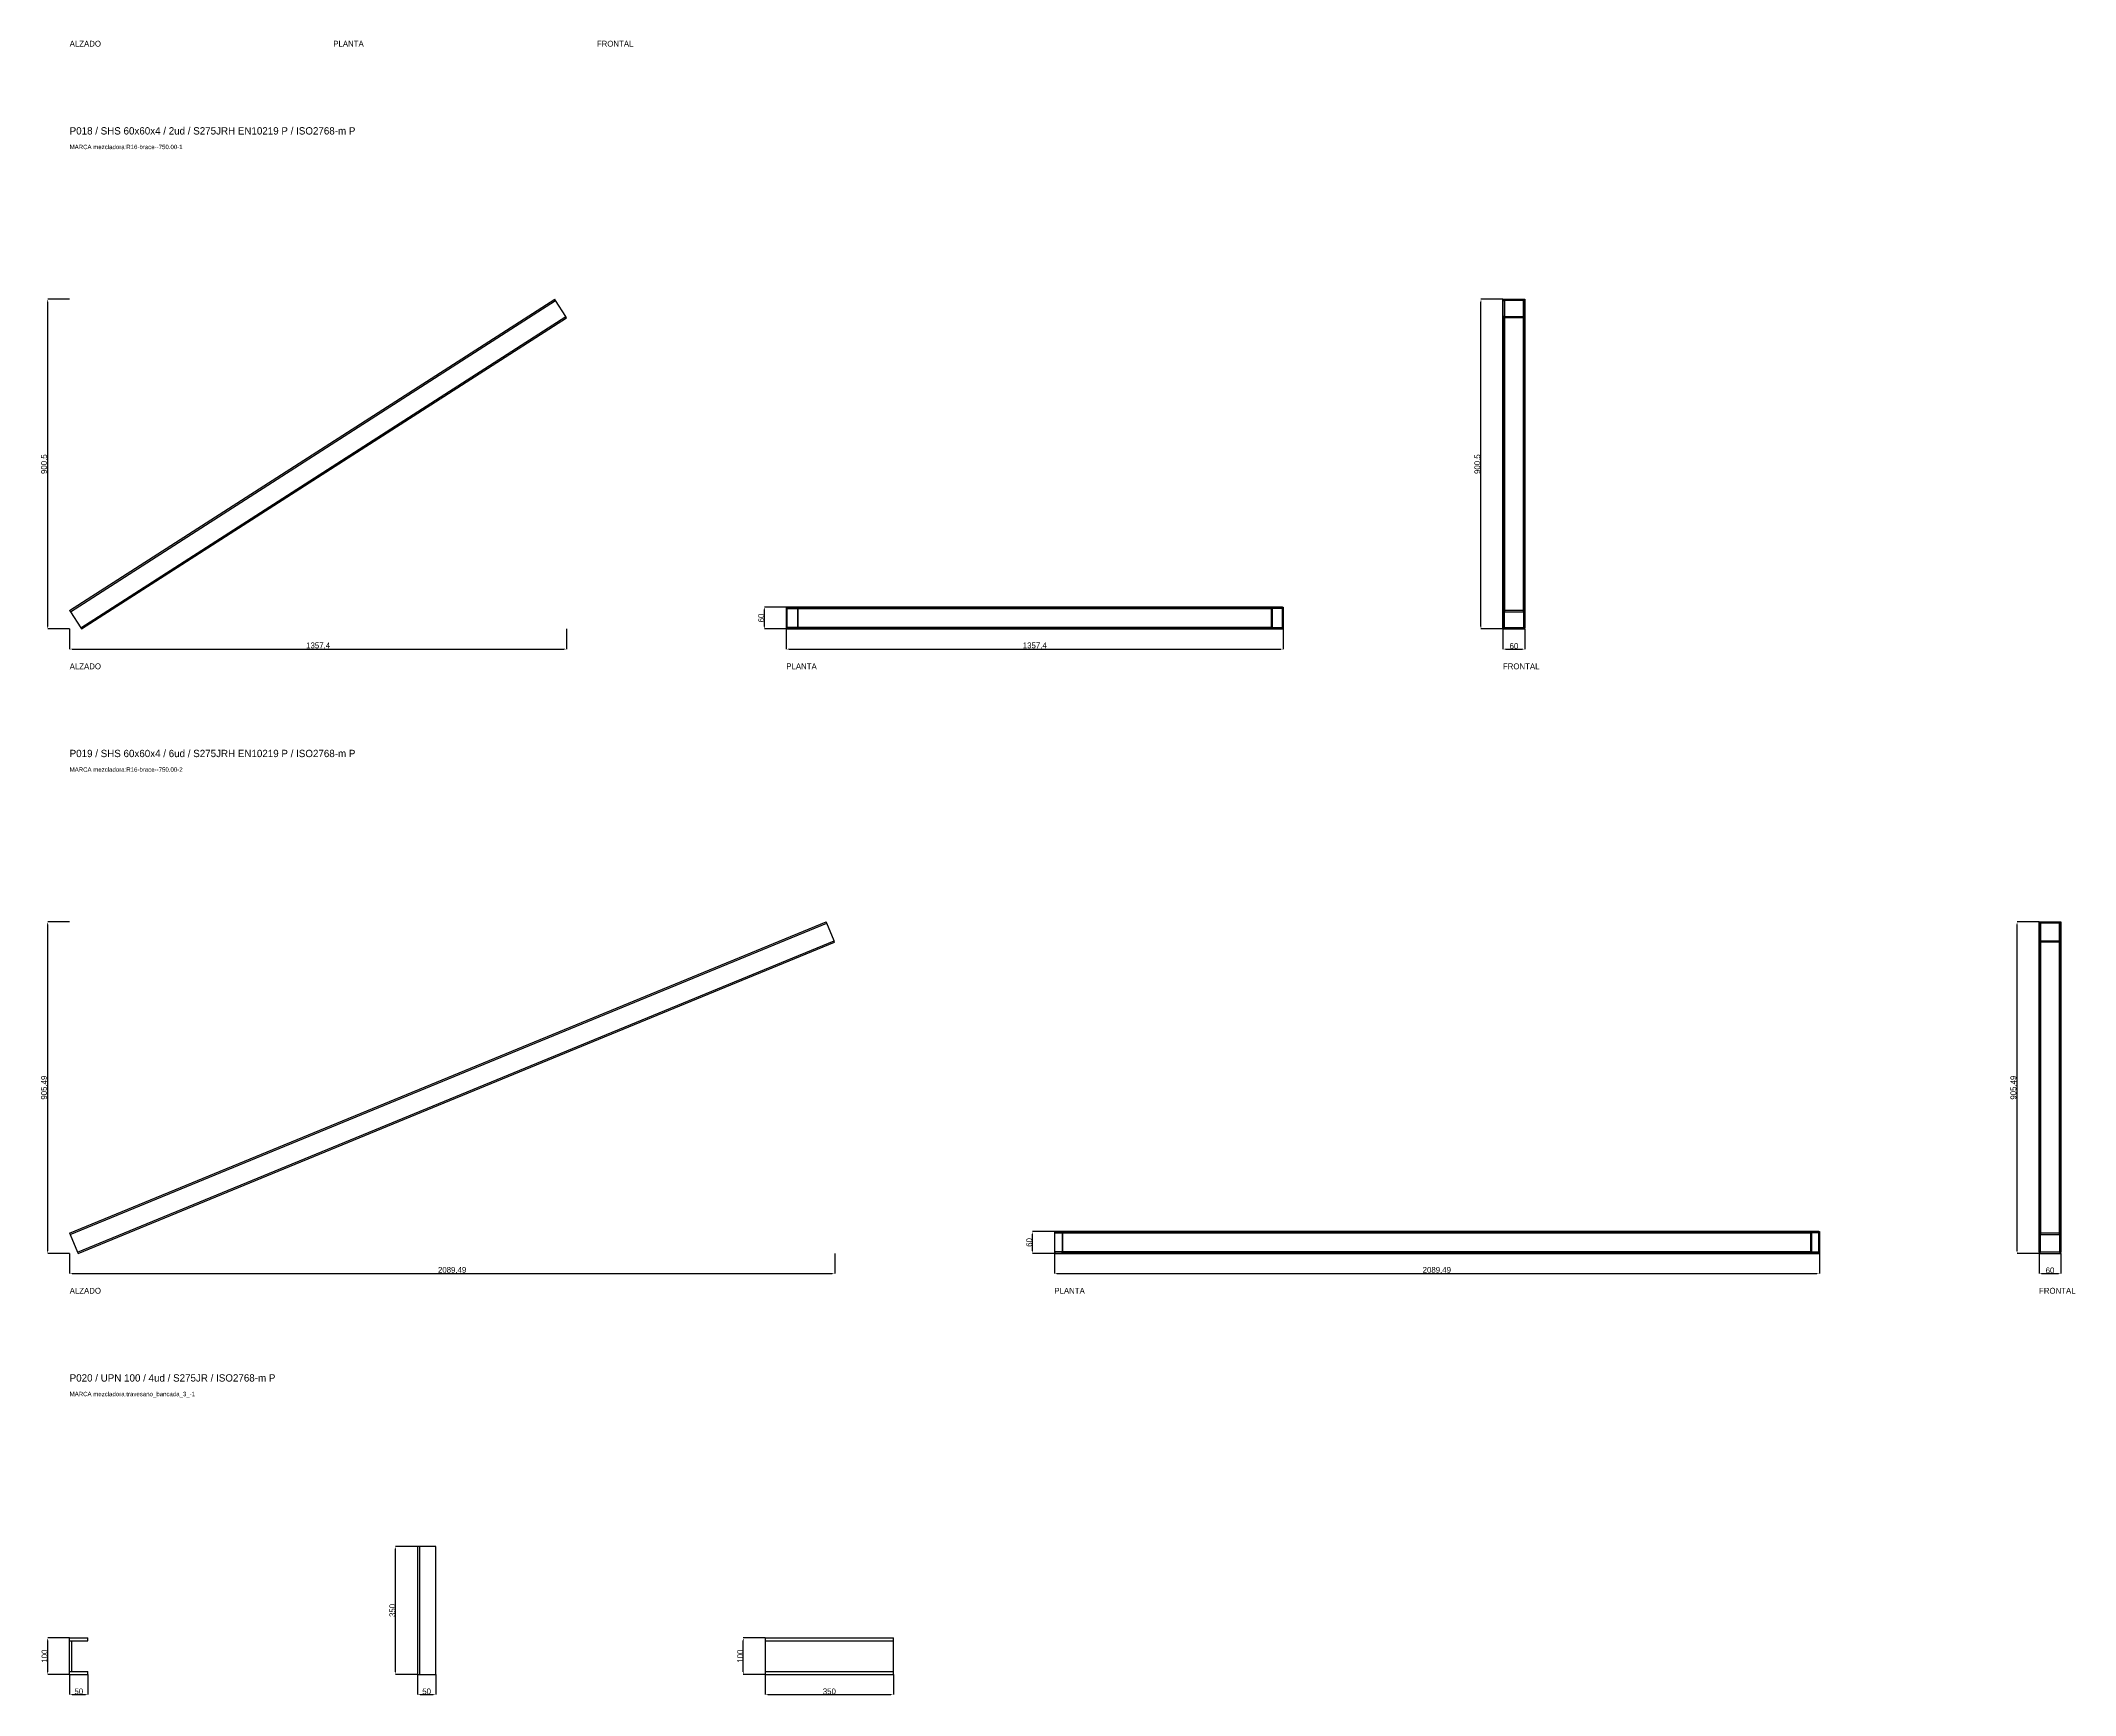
# Model space of a CAD drawing. Header units: millimetres. Extents: x -79 to 41330, y -75911 to 371.
# Drawn here: x -79 to 5478, y -28173 to -23653 of the extents above; entities that cross this region are included whole.
import ezdxf

# ---------------------------------------------------------------- set-up
doc = ezdxf.new("R2010")
doc.units = ezdxf.units.MM
for name, color, linetype in [('R17_COTAS_P', 1, 'Continuous'), ('R17_PIEZAS_P', 3, 'Continuous'), ('R17_TEXTOS', 7, 'Continuous')]:
    doc.layers.add(name, color=color, linetype=linetype)
doc.dimstyles.get("Standard").update_dxf_attribs({"dimtxt": 2.5, "dimasz": 2.5, "dimexe": 1.25, "dimexo": 0.625, "dimtad": 1, "dimcen": 2.5, "dimazin": 3, "dimtfac": 1, "dimtmove": 0, "dimatfit": 3})

# ---------------------------------------------------------------- blocks, each defined once
blk = doc.blocks.new('_CLOSEDFILLED')
at = {"color": 0, "linetype": 'BYBLOCK'}
blk.add_solid([(-1, 0.16), (0, 0), (-1, -0.16)], dxfattribs=at)
blk = doc.blocks.new('*D109')
for p, q in [((0, -25260.2), (0, -25315.2)), ((1357.4, -25260.2), (1357.4, -25315.2)), ((7, -25315.2), (1350.4, -25315.2))]:
    blk.add_line(p, q)
at = {"layer": 'Defpoints'}
for p in [(0, -25260.2), (1357.4, -25260.2), (0, -25315.2)]:
    blk.add_point(p, dxfattribs=at)
at = {"layer": 'R17_COTAS_P', "xscale": 7, "yscale": 7, "rotation": 180}
blk.add_blockref('_CLOSEDFILLED', (0, -25315.2), dxfattribs=at)
at = {"layer": 'R17_COTAS_P', "xscale": 7, "yscale": 7}
blk.add_blockref('_CLOSEDFILLED', (1357.4, -25315.2), dxfattribs=at)
at = {"layer": 'R17_COTAS_P', "insert": (678.7, -25306.6), "char_height": 16, "attachment_point": 5}
blk.add_mtext('1357,4', dxfattribs=at)
blk = doc.blocks.new('*D110')
for p, q in [((0, -24359.7), (-60, -24359.7)), ((-60, -25253.2), (-60, -24366.7)), ((0, -25260.2), (-60, -25260.2))]:
    blk.add_line(p, q)
at = {"layer": 'Defpoints'}
for p in [(0, -24359.7), (-60, -25260.2), (0, -25260.2)]:
    blk.add_point(p, dxfattribs=at)
at = {"layer": 'R17_COTAS_P', "xscale": 7, "yscale": 7}
for p, rotation in [((-60, -24359.7), 90), ((-60, -25260.2), 270)]:
    blk.add_blockref('_CLOSEDFILLED', p, dxfattribs=dict(at, rotation=rotation))
at = {"layer": 'R17_COTAS_P', "insert": (-68.6, -24810), "char_height": 16, "attachment_point": 5, "rotation": 90}
blk.add_mtext('900,5', dxfattribs=at)
blk = doc.blocks.new('*D111')
for p, q in [((1957.4, -25260.2), (1957.4, -25315.2)), ((3314.8, -25260.2), (3314.8, -25315.2)), ((1964.4, -25315.2), (3307.8, -25315.2))]:
    blk.add_line(p, q)
at = {"layer": 'Defpoints'}
for p in [(1957.4, -25260.2), (3314.8, -25260.2), (1957.4, -25315.2)]:
    blk.add_point(p, dxfattribs=at)
at = {"layer": 'R17_COTAS_P', "xscale": 7, "yscale": 7, "rotation": 180}
blk.add_blockref('_CLOSEDFILLED', (1957.4, -25315.2), dxfattribs=at)
at = {"layer": 'R17_COTAS_P', "xscale": 7, "yscale": 7}
blk.add_blockref('_CLOSEDFILLED', (3314.8, -25315.2), dxfattribs=at)
at = {"layer": 'R17_COTAS_P', "insert": (2636.1, -25306.6), "char_height": 16, "attachment_point": 5}
blk.add_mtext('1357,4', dxfattribs=at)
blk = doc.blocks.new('*D112')
for p, q in [((1957.4, -25200.2), (1897.4, -25200.2)), ((1897.4, -25253.2), (1897.4, -25207.2)), ((1957.4, -25260.2), (1897.4, -25260.2))]:
    blk.add_line(p, q)
at = {"layer": 'Defpoints'}
for p in [(1957.4, -25200.2), (1897.4, -25260.2), (1957.4, -25260.2)]:
    blk.add_point(p, dxfattribs=at)
at = {"layer": 'R17_COTAS_P', "xscale": 7, "yscale": 7}
for p, rotation in [((1897.4, -25200.2), 90), ((1897.4, -25260.2), 270)]:
    blk.add_blockref('_CLOSEDFILLED', p, dxfattribs=dict(at, rotation=rotation))
at = {"layer": 'R17_COTAS_P', "insert": (1888.8, -25230.2), "char_height": 16, "attachment_point": 5, "rotation": 90}
blk.add_mtext('60', dxfattribs=at)
blk = doc.blocks.new('*D113')
for p, q in [((3914.8, -25260.2), (3914.8, -25315.2)), ((3974.8, -25260.2), (3974.8, -25315.2)), ((3921.8, -25315.2), (3967.8, -25315.2))]:
    blk.add_line(p, q)
at = {"layer": 'Defpoints'}
for p in [(3914.8, -25260.2), (3974.8, -25260.2), (3914.8, -25315.2)]:
    blk.add_point(p, dxfattribs=at)
at = {"layer": 'R17_COTAS_P', "xscale": 7, "yscale": 7, "rotation": 180}
blk.add_blockref('_CLOSEDFILLED', (3914.8, -25315.2), dxfattribs=at)
at = {"layer": 'R17_COTAS_P', "xscale": 7, "yscale": 7}
blk.add_blockref('_CLOSEDFILLED', (3974.8, -25315.2), dxfattribs=at)
at = {"layer": 'R17_COTAS_P', "insert": (3944.8, -25306.6), "char_height": 16, "attachment_point": 5}
blk.add_mtext('60', dxfattribs=at)
blk = doc.blocks.new('*D114')
for p, q in [((3914.8, -24359.7), (3854.8, -24359.7)), ((3854.8, -25253.2), (3854.8, -24366.7)), ((3914.8, -25260.2), (3854.8, -25260.2))]:
    blk.add_line(p, q)
at = {"layer": 'Defpoints'}
for p in [(3914.8, -24359.7), (3854.8, -25260.2), (3914.8, -25260.2)]:
    blk.add_point(p, dxfattribs=at)
at = {"layer": 'R17_COTAS_P', "xscale": 7, "yscale": 7}
for p, rotation in [((3854.8, -24359.7), 90), ((3854.8, -25260.2), 270)]:
    blk.add_blockref('_CLOSEDFILLED', p, dxfattribs=dict(at, rotation=rotation))
at = {"layer": 'R17_COTAS_P', "insert": (3846.2, -24810), "char_height": 16, "attachment_point": 5, "rotation": 90}
blk.add_mtext('900,5', dxfattribs=at)
blk = doc.blocks.new('*D115')
for p, q in [((0, -26965.7), (0, -27020.7)), ((2089.5, -26965.7), (2089.5, -27020.7)), ((7, -27020.7), (2082.5, -27020.7))]:
    blk.add_line(p, q)
at = {"layer": 'Defpoints'}
for p in [(0, -26965.7), (2089.5, -26965.7), (0, -27020.7)]:
    blk.add_point(p, dxfattribs=at)
at = {"layer": 'R17_COTAS_P', "xscale": 7, "yscale": 7, "rotation": 180}
blk.add_blockref('_CLOSEDFILLED', (0, -27020.7), dxfattribs=at)
at = {"layer": 'R17_COTAS_P', "xscale": 7, "yscale": 7}
blk.add_blockref('_CLOSEDFILLED', (2089.5, -27020.7), dxfattribs=at)
at = {"layer": 'R17_COTAS_P', "insert": (1044.7, -27012.1), "char_height": 16, "attachment_point": 5}
blk.add_mtext('2089,49', dxfattribs=at)
blk = doc.blocks.new('*D116')
for p, q in [((0, -26060.2), (-60, -26060.2)), ((-60, -26958.7), (-60, -26067.2)), ((0, -26965.7), (-60, -26965.7))]:
    blk.add_line(p, q)
at = {"layer": 'Defpoints'}
for p in [(0, -26060.2), (-60, -26965.7), (0, -26965.7)]:
    blk.add_point(p, dxfattribs=at)
at = {"layer": 'R17_COTAS_P', "xscale": 7, "yscale": 7}
for p, rotation in [((-60, -26060.2), 90), ((-60, -26965.7), 270)]:
    blk.add_blockref('_CLOSEDFILLED', p, dxfattribs=dict(at, rotation=rotation))
at = {"layer": 'R17_COTAS_P', "insert": (-68.6, -26512.9), "char_height": 16, "attachment_point": 5, "rotation": 90}
blk.add_mtext('905,49', dxfattribs=at)
blk = doc.blocks.new('*D117')
for p, q in [((2689.5, -26965.7), (2689.5, -27020.7)), ((4779, -26965.7), (4779, -27020.7)), ((2696.5, -27020.7), (4772, -27020.7))]:
    blk.add_line(p, q)
at = {"layer": 'Defpoints'}
for p in [(2689.5, -26965.7), (4779, -26965.7), (2689.5, -27020.7)]:
    blk.add_point(p, dxfattribs=at)
at = {"layer": 'R17_COTAS_P', "xscale": 7, "yscale": 7, "rotation": 180}
blk.add_blockref('_CLOSEDFILLED', (2689.5, -27020.7), dxfattribs=at)
at = {"layer": 'R17_COTAS_P', "xscale": 7, "yscale": 7}
blk.add_blockref('_CLOSEDFILLED', (4779, -27020.7), dxfattribs=at)
at = {"layer": 'R17_COTAS_P', "insert": (3734.2, -27012.1), "char_height": 16, "attachment_point": 5}
blk.add_mtext('2089,49', dxfattribs=at)
blk = doc.blocks.new('*D118')
for p, q in [((2689.5, -26905.7), (2629.5, -26905.7)), ((2629.5, -26958.7), (2629.5, -26912.7)), ((2689.5, -26965.7), (2629.5, -26965.7))]:
    blk.add_line(p, q)
at = {"layer": 'Defpoints'}
for p in [(2689.5, -26905.7), (2629.5, -26965.7), (2689.5, -26965.7)]:
    blk.add_point(p, dxfattribs=at)
at = {"layer": 'R17_COTAS_P', "xscale": 7, "yscale": 7}
for p, rotation in [((2629.5, -26905.7), 90), ((2629.5, -26965.7), 270)]:
    blk.add_blockref('_CLOSEDFILLED', p, dxfattribs=dict(at, rotation=rotation))
at = {"layer": 'R17_COTAS_P', "insert": (2620.9, -26935.7), "char_height": 16, "attachment_point": 5, "rotation": 90}
blk.add_mtext('60', dxfattribs=at)
blk = doc.blocks.new('*D119')
for p, q in [((5379, -26965.7), (5379, -27020.7)), ((5439, -26965.7), (5439, -27020.7)), ((5386, -27020.7), (5432, -27020.7))]:
    blk.add_line(p, q)
at = {"layer": 'Defpoints'}
for p in [(5379, -26965.7), (5439, -26965.7), (5379, -27020.7)]:
    blk.add_point(p, dxfattribs=at)
at = {"layer": 'R17_COTAS_P', "xscale": 7, "yscale": 7, "rotation": 180}
blk.add_blockref('_CLOSEDFILLED', (5379, -27020.7), dxfattribs=at)
at = {"layer": 'R17_COTAS_P', "xscale": 7, "yscale": 7}
blk.add_blockref('_CLOSEDFILLED', (5439, -27020.7), dxfattribs=at)
at = {"layer": 'R17_COTAS_P', "insert": (5409, -27012.1), "char_height": 16, "attachment_point": 5}
blk.add_mtext('60', dxfattribs=at)
blk = doc.blocks.new('*D120')
for p, q in [((5379, -26060.2), (5319, -26060.2)), ((5319, -26958.7), (5319, -26067.2)), ((5379, -26965.7), (5319, -26965.7))]:
    blk.add_line(p, q)
at = {"layer": 'Defpoints'}
for p in [(5379, -26060.2), (5319, -26965.7), (5379, -26965.7)]:
    blk.add_point(p, dxfattribs=at)
at = {"layer": 'R17_COTAS_P', "xscale": 7, "yscale": 7}
for p, rotation in [((5319, -26060.2), 90), ((5319, -26965.7), 270)]:
    blk.add_blockref('_CLOSEDFILLED', p, dxfattribs=dict(at, rotation=rotation))
at = {"layer": 'R17_COTAS_P', "insert": (5310.4, -26512.9), "char_height": 16, "attachment_point": 5, "rotation": 90}
blk.add_mtext('905,49', dxfattribs=at)
blk = doc.blocks.new('*D121')
for p, q in [((0, -28115.7), (0, -28170.7)), ((50, -28115.7), (50, -28170.7)), ((7, -28170.7), (43, -28170.7))]:
    blk.add_line(p, q)
at = {"layer": 'Defpoints'}
for p in [(0, -28115.7), (50, -28115.7), (0, -28170.7)]:
    blk.add_point(p, dxfattribs=at)
at = {"layer": 'R17_COTAS_P', "xscale": 7, "yscale": 7, "rotation": 180}
blk.add_blockref('_CLOSEDFILLED', (0, -28170.7), dxfattribs=at)
at = {"layer": 'R17_COTAS_P', "xscale": 7, "yscale": 7}
blk.add_blockref('_CLOSEDFILLED', (50, -28170.7), dxfattribs=at)
at = {"layer": 'R17_COTAS_P', "insert": (25, -28162.1), "char_height": 16, "attachment_point": 5}
blk.add_mtext('50', dxfattribs=at)
blk = doc.blocks.new('*D122')
for p, q in [((0, -28015.7), (-60, -28015.7)), ((-60, -28108.7), (-60, -28022.7)), ((0, -28115.7), (-60, -28115.7))]:
    blk.add_line(p, q)
at = {"layer": 'Defpoints'}
for p in [(0, -28015.7), (-60, -28115.7), (0, -28115.7)]:
    blk.add_point(p, dxfattribs=at)
at = {"layer": 'R17_COTAS_P', "xscale": 7, "yscale": 7}
for p, rotation in [((-60, -28015.7), 90), ((-60, -28115.7), 270)]:
    blk.add_blockref('_CLOSEDFILLED', p, dxfattribs=dict(at, rotation=rotation))
at = {"layer": 'R17_COTAS_P', "insert": (-68.6, -28065.7), "char_height": 16, "attachment_point": 5, "rotation": 90}
blk.add_mtext('100', dxfattribs=at)
blk = doc.blocks.new('*D123')
for p, q in [((950, -28115.7), (950, -28170.7)), ((1000, -28115.7), (1000, -28170.7)), ((957, -28170.7), (993, -28170.7))]:
    blk.add_line(p, q)
at = {"layer": 'Defpoints'}
for p in [(950, -28115.7), (1000, -28115.7), (950, -28170.7)]:
    blk.add_point(p, dxfattribs=at)
at = {"layer": 'R17_COTAS_P', "xscale": 7, "yscale": 7, "rotation": 180}
blk.add_blockref('_CLOSEDFILLED', (950, -28170.7), dxfattribs=at)
at = {"layer": 'R17_COTAS_P', "xscale": 7, "yscale": 7}
blk.add_blockref('_CLOSEDFILLED', (1000, -28170.7), dxfattribs=at)
at = {"layer": 'R17_COTAS_P', "insert": (975, -28162.1), "char_height": 16, "attachment_point": 5}
blk.add_mtext('50', dxfattribs=at)
blk = doc.blocks.new('*D124')
for p, q in [((950, -27765.7), (890, -27765.7)), ((890, -28108.7), (890, -27772.7)), ((950, -28115.7), (890, -28115.7))]:
    blk.add_line(p, q)
at = {"layer": 'Defpoints'}
for p in [(950, -27765.7), (890, -28115.7), (950, -28115.7)]:
    blk.add_point(p, dxfattribs=at)
at = {"layer": 'R17_COTAS_P', "xscale": 7, "yscale": 7}
for p, rotation in [((890, -27765.7), 90), ((890, -28115.7), 270)]:
    blk.add_blockref('_CLOSEDFILLED', p, dxfattribs=dict(at, rotation=rotation))
at = {"layer": 'R17_COTAS_P', "insert": (881.4, -27940.7), "char_height": 16, "attachment_point": 5, "rotation": 90}
blk.add_mtext('350', dxfattribs=at)
blk = doc.blocks.new('*D125')
for p, q in [((1900, -28115.7), (1900, -28170.7)), ((2250, -28115.7), (2250, -28170.7)), ((1907, -28170.7), (2243, -28170.7))]:
    blk.add_line(p, q)
at = {"layer": 'Defpoints'}
for p in [(1900, -28115.7), (2250, -28115.7), (1900, -28170.7)]:
    blk.add_point(p, dxfattribs=at)
at = {"layer": 'R17_COTAS_P', "xscale": 7, "yscale": 7, "rotation": 180}
blk.add_blockref('_CLOSEDFILLED', (1900, -28170.7), dxfattribs=at)
at = {"layer": 'R17_COTAS_P', "xscale": 7, "yscale": 7}
blk.add_blockref('_CLOSEDFILLED', (2250, -28170.7), dxfattribs=at)
at = {"layer": 'R17_COTAS_P', "insert": (2075, -28162.1), "char_height": 16, "attachment_point": 5}
blk.add_mtext('350', dxfattribs=at)
blk = doc.blocks.new('*D126')
for p, q in [((1900, -28015.7), (1840, -28015.7)), ((1840, -28108.7), (1840, -28022.7)), ((1900, -28115.7), (1840, -28115.7))]:
    blk.add_line(p, q)
at = {"layer": 'Defpoints'}
for p in [(1900, -28015.7), (1840, -28115.7), (1900, -28115.7)]:
    blk.add_point(p, dxfattribs=at)
at = {"layer": 'R17_COTAS_P', "xscale": 7, "yscale": 7}
for p, rotation in [((1840, -28015.7), 90), ((1840, -28115.7), 270)]:
    blk.add_blockref('_CLOSEDFILLED', p, dxfattribs=dict(at, rotation=rotation))
at = {"layer": 'R17_COTAS_P', "insert": (1831.4, -28065.7), "char_height": 16, "attachment_point": 5, "rotation": 90}
blk.add_mtext('100', dxfattribs=at)

msp = doc.modelspace()

# ---------------------------------------------------------------- linework, layer by layer
at = {"layer": 'R17_PIEZAS_P'}
for p, q in [((0, -25209.702), (1325, -24359.702)), ((2.16, -25213.069), (1327.16, -24363.069)), ((1327.16, -24363.069), (1325, -24359.702)), ((1355.237, -24406.837), (1327.16, -24363.069)), ((3914.795, -25209.702), (3914.795, -24359.702)), ((3914.795, -24359.702), (3974.795, -24359.702)), ((3914.795, -24363.069), (3914.795, -24359.702)), ((3974.795, -24363.069), (3914.795, -24363.069)), ((3914.795, -24363.069), (3914.795, -25213.069)), ((3914.795, -24363.069), (3918.795, -24363.069)), ((3914.795, -24406.837), (3914.795, -24363.069)), ((3918.795, -24363.069), (3918.795, -25213.069)), ((3918.795, -24363.069), (3918.795, -24406.837)), ((3970.795, -25213.069), (3970.795, -24363.069)), ((3970.795, -24363.069), (3974.795, -24363.069)), ((3970.795, -24406.837), (3970.795, -24363.069)), ((3974.795, -24359.702), (3974.795, -25209.702)), ((3974.795, -24359.702), (3974.795, -24363.069)), ((3974.795, -25213.069), (3974.795, -24363.069)), ((3974.795, -24363.069), (3974.795, -24406.837)), ((30.237, -25256.837), (1355.237, -24406.837)), ((32.397, -25260.203), (1357.397, -24410.203)), ((1357.397, -24410.203), (1355.237, -24406.837)), ((3914.795, -25256.837), (3914.795, -24406.837)), ((3914.795, -24406.837), (3974.795, -24406.837)), ((3914.795, -24410.203), (3914.795, -24406.837)), ((3918.795, -24406.837), (3914.795, -24406.837)), ((3974.795, -24410.203), (3914.795, -24410.203)), ((3914.795, -24410.203), (3914.795, -25260.203)), ((3918.795, -25256.837), (3918.795, -24406.837)), ((3974.795, -24406.837), (3970.795, -24406.837)), ((3970.795, -24406.837), (3970.795, -25256.837)), ((3974.795, -24406.837), (3974.795, -25256.837)), ((3974.795, -24406.837), (3974.795, -24410.203)), ((3974.795, -25260.203), (3974.795, -24410.203)), ((0, -25209.702), (2.16, -25213.069)), ((2.16, -25213.069), (30.237, -25256.837)), ((3282.397, -25200.203), (1957.397, -25200.203)), ((1957.397, -25200.203), (1957.397, -25260.203)), ((1959.557, -25200.203), (1957.397, -25200.203)), ((1959.557, -25260.203), (1959.557, -25200.203)), ((1959.557, -25200.203), (3284.557, -25200.203)), ((1959.557, -25200.203), (1959.557, -25204.203)), ((1987.635, -25200.203), (1959.557, -25200.203)), ((1959.557, -25204.203), (3284.557, -25204.203)), ((1959.557, -25204.203), (1987.635, -25204.203)), ((3312.635, -25200.203), (1987.635, -25200.203)), ((1987.635, -25200.203), (1987.635, -25260.203)), ((1989.795, -25200.203), (1987.635, -25200.203)), ((1987.635, -25204.203), (1987.635, -25200.203)), ((3312.635, -25204.203), (1987.635, -25204.203)), ((1989.795, -25260.203), (1989.795, -25200.203)), ((1989.795, -25200.203), (3314.795, -25200.203)), ((3282.397, -25260.203), (3282.397, -25200.203)), ((3282.397, -25200.203), (3284.557, -25200.203)), ((3284.557, -25200.203), (3284.557, -25260.203)), ((3284.557, -25204.203), (3284.557, -25200.203)), ((3284.557, -25200.203), (3312.635, -25200.203)), ((3312.635, -25204.203), (3284.557, -25204.203)), ((3312.635, -25260.203), (3312.635, -25200.203)), ((3312.635, -25200.203), (3314.795, -25200.203)), ((3312.635, -25200.203), (3312.635, -25204.203)), ((3314.795, -25200.203), (3314.795, -25260.203)), ((3974.795, -25209.702), (3914.795, -25209.702)), ((3914.795, -25209.702), (3914.795, -25213.069)), ((3914.795, -25213.069), (3974.795, -25213.069)), ((3918.795, -25213.069), (3914.795, -25213.069)), ((3914.795, -25213.069), (3914.795, -25256.837)), ((3918.795, -25256.837), (3918.795, -25213.069)), ((3974.795, -25213.069), (3970.795, -25213.069)), ((3970.795, -25213.069), (3970.795, -25256.837)), ((3974.795, -25213.069), (3974.795, -25209.702)), ((3974.795, -25256.837), (3974.795, -25213.069)), ((30.237, -25256.837), (32.397, -25260.203)), ((1957.397, -25260.203), (3282.397, -25260.203)), ((1957.397, -25260.203), (1959.557, -25260.203)), ((3284.557, -25256.203), (1959.557, -25256.203)), ((1959.557, -25256.203), (1959.557, -25260.203)), ((1987.635, -25256.203), (1959.557, -25256.203)), ((3284.557, -25260.203), (1959.557, -25260.203)), ((1959.557, -25260.203), (1987.635, -25260.203)), ((1987.635, -25260.203), (1987.635, -25256.203)), ((1987.635, -25256.203), (3312.635, -25256.203)), ((1987.635, -25260.203), (3312.635, -25260.203)), ((1987.635, -25260.203), (1989.795, -25260.203)), ((3314.795, -25260.203), (1989.795, -25260.203)), ((3284.557, -25260.203), (3282.397, -25260.203)), ((3284.557, -25260.203), (3284.557, -25256.203)), ((3284.557, -25256.203), (3312.635, -25256.203)), ((3312.635, -25260.203), (3284.557, -25260.203)), ((3312.635, -25256.203), (3312.635, -25260.203)), ((3314.795, -25260.203), (3312.635, -25260.203)), ((3974.795, -25256.837), (3914.795, -25256.837)), ((3914.795, -25256.837), (3914.795, -25260.203)), ((3914.795, -25256.837), (3918.795, -25256.837)), ((3914.795, -25260.203), (3974.795, -25260.203)), ((3970.795, -25256.837), (3974.795, -25256.837)), ((3974.795, -25260.203), (3974.795, -25256.837)), ((0, -26910.203), (2066.667, -26060.203)), ((2068.188, -26063.903), (2066.667, -26060.203)), ((5378.978, -26910.203), (5378.978, -26060.203)), ((5378.978, -26060.203), (5438.978, -26060.203)), ((5378.978, -26063.903), (5378.978, -26060.203)), ((5438.978, -26060.203), (5438.978, -26910.203)), ((5438.978, -26060.203), (5438.978, -26063.903)), ((1.521, -26913.903), (2068.188, -26063.903)), ((21.301, -26961.994), (2087.968, -26111.994)), ((22.822, -26965.693), (2089.489, -26115.693)), ((2087.968, -26111.994), (2068.188, -26063.903)), ((2089.489, -26115.693), (2087.968, -26111.994)), ((5438.978, -26063.903), (5378.978, -26063.903)), ((5378.978, -26063.903), (5378.978, -26913.903)), ((5378.978, -26063.903), (5382.978, -26063.903)), ((5378.978, -26111.994), (5378.978, -26063.903)), ((5378.978, -26961.994), (5378.978, -26111.994)), ((5378.978, -26111.994), (5438.978, -26111.994)), ((5378.978, -26115.693), (5378.978, -26111.994)), ((5382.978, -26111.994), (5378.978, -26111.994)), ((5438.978, -26115.693), (5378.978, -26115.693)), ((5378.978, -26115.693), (5378.978, -26965.693)), ((5382.978, -26063.903), (5382.978, -26913.903)), ((5382.978, -26063.903), (5382.978, -26111.994)), ((5382.978, -26961.994), (5382.978, -26111.994)), ((5434.978, -26913.903), (5434.978, -26063.903)), ((5434.978, -26063.903), (5438.978, -26063.903)), ((5434.978, -26111.994), (5434.978, -26063.903)), ((5438.978, -26111.994), (5434.978, -26111.994)), ((5434.978, -26111.994), (5434.978, -26961.994)), ((5438.978, -26913.903), (5438.978, -26063.903)), ((5438.978, -26063.903), (5438.978, -26111.994)), ((5438.978, -26111.994), (5438.978, -26961.994)), ((5438.978, -26111.994), (5438.978, -26115.693)), ((5438.978, -26965.693), (5438.978, -26115.693)), ((0, -26910.203), (1.521, -26913.903)), ((1.521, -26913.903), (21.301, -26961.994)), ((4756.156, -26905.693), (2689.489, -26905.693)), ((2689.489, -26905.693), (2689.489, -26965.693)), ((2691.011, -26905.693), (2689.489, -26905.693)), ((2691.011, -26965.693), (2691.011, -26905.693)), ((2691.011, -26905.693), (4757.677, -26905.693)), ((2691.011, -26905.693), (2691.011, -26909.693)), ((2710.79, -26905.693), (2691.011, -26905.693)), ((2691.011, -26909.693), (4757.677, -26909.693)), ((2691.011, -26909.693), (2710.79, -26909.693)), ((4777.457, -26905.693), (2710.79, -26905.693)), ((2710.79, -26905.693), (2710.79, -26965.693)), ((2712.312, -26905.693), (2710.79, -26905.693)), ((2710.79, -26909.693), (2710.79, -26905.693)), ((4777.457, -26909.693), (2710.79, -26909.693)), ((2712.312, -26965.693), (2712.312, -26905.693)), ((2712.312, -26905.693), (4778.978, -26905.693)), ((4756.156, -26965.693), (4756.156, -26905.693)), ((4756.156, -26905.693), (4757.677, -26905.693)), ((4757.677, -26905.693), (4757.677, -26965.693)), ((4757.677, -26909.693), (4757.677, -26905.693)), ((4757.677, -26905.693), (4777.457, -26905.693)), ((4777.457, -26909.693), (4757.677, -26909.693)), ((4777.457, -26965.693), (4777.457, -26905.693)), ((4777.457, -26905.693), (4778.978, -26905.693)), ((4777.457, -26905.693), (4777.457, -26909.693)), ((4778.978, -26905.693), (4778.978, -26965.693)), ((5438.978, -26910.203), (5378.978, -26910.203)), ((5378.978, -26910.203), (5378.978, -26913.903)), ((5378.978, -26913.903), (5438.978, -26913.903)), ((5382.978, -26913.903), (5378.978, -26913.903)), ((5378.978, -26913.903), (5378.978, -26961.994)), ((5382.978, -26961.994), (5382.978, -26913.903)), ((5438.978, -26913.903), (5434.978, -26913.903)), ((5434.978, -26913.903), (5434.978, -26961.994)), ((5438.978, -26913.903), (5438.978, -26910.203)), ((5438.978, -26961.994), (5438.978, -26913.903)), ((21.301, -26961.994), (22.822, -26965.693)), ((2689.489, -26965.693), (4756.156, -26965.693)), ((2689.489, -26965.693), (2691.011, -26965.693)), ((4757.677, -26961.693), (2691.011, -26961.693)), ((2691.011, -26961.693), (2691.011, -26965.693)), ((2710.79, -26961.693), (2691.011, -26961.693)), ((4757.677, -26965.693), (2691.011, -26965.693)), ((2691.011, -26965.693), (2710.79, -26965.693)), ((2710.79, -26965.693), (2710.79, -26961.693)), ((2710.79, -26961.693), (4777.457, -26961.693)), ((2710.79, -26965.693), (4777.457, -26965.693)), ((2710.79, -26965.693), (2712.312, -26965.693)), ((4778.978, -26965.693), (2712.312, -26965.693)), ((4757.677, -26965.693), (4756.156, -26965.693)), ((4757.677, -26965.693), (4757.677, -26961.693)), ((4757.677, -26961.693), (4777.457, -26961.693)), ((4777.457, -26965.693), (4757.677, -26965.693)), ((4777.457, -26961.693), (4777.457, -26965.693)), ((4778.978, -26965.693), (4777.457, -26965.693)), ((5438.978, -26961.994), (5378.978, -26961.994)), ((5378.978, -26961.994), (5378.978, -26965.693)), ((5378.978, -26961.994), (5382.978, -26961.994)), ((5378.978, -26965.693), (5438.978, -26965.693)), ((5434.978, -26961.994), (5438.978, -26961.994)), ((5438.978, -26965.693), (5438.978, -26961.994)), ((1000, -27765.693), (950, -27765.693)), ((950, -27765.693), (950, -28115.693)), ((956, -27765.693), (950, -27765.693)), ((956, -28115.693), (956, -27765.693)), ((1000, -28115.693), (1000, -27765.693)), ((0, -28015.693), (50, -28015.693)), ((0, -28024.193), (0, -28015.693)), ((0, -28024.193), (50, -28024.193)), ((0, -28024.193), (6, -28024.193)), ((0, -28107.193), (0, -28024.193)), ((6, -28107.193), (6, -28024.193)), ((50, -28024.193), (50, -28015.693)), ((1900, -28015.693), (2250, -28015.693)), ((1900, -28015.693), (1900, -28024.193)), ((1900, -28024.193), (2250, -28024.193)), ((1900, -28024.193), (1900, -28107.193)), ((2250, -28024.193), (2250, -28015.693)), ((2250, -28107.193), (2250, -28024.193)), ((0, -28107.193), (50, -28107.193)), ((0, -28115.693), (0, -28107.193)), ((0, -28107.193), (6, -28107.193)), ((0, -28115.693), (50, -28115.693)), ((50, -28115.693), (50, -28107.193)), ((950, -28115.693), (1000, -28115.693)), ((950, -28115.693), (956, -28115.693)), ((1900, -28107.193), (2250, -28107.193)), ((1900, -28107.193), (1900, -28115.693)), ((1900, -28115.693), (2250, -28115.693)), ((2250, -28115.693), (2250, -28107.193))]:
    msp.add_line(p, q, dxfattribs=at)

# ---------------------------------------------------------------- texts
at = {"layer": 'R17_TEXTOS'}
for s, height, p in [('ALZADO', 16, (0, -23669.702)), ('PLANTA', 16, (720, -23669.702)), ('FRONTAL', 16, (1440, -23669.702)), ('P018 / SHS 60x60x4 / 2ud / S275JRH EN10219 P / ISO2768-m P', 20, (0, -23909.702)), ('MARCA mezcladora:R16-brace--750.00-1', 12, (0, -23949.702)), ('ALZADO', 16, (0, -25370.203)), ('PLANTA', 16, (1957.397, -25370.203)), ('FRONTAL', 16, (3914.795, -25370.203)), ('P019 / SHS 60x60x4 / 6ud / S275JRH EN10219 P / ISO2768-m P', 20, (0, -25610.203)), ('MARCA mezcladora:R16-brace--750.00-2', 12, (0, -25650.203)), ('ALZADO', 16, (0, -27075.693)), ('PLANTA', 16, (2689.489, -27075.693)), ('FRONTAL', 16, (5378.978, -27075.693)), ('P020 / UPN 100 / 4ud / S275JR / ISO2768-m P', 20, (0, -27315.693)), ('MARCA mezcladora:travesano_bancada_3_-1', 12, (0, -27355.693))]:
    msp.add_text(s, height=height, dxfattribs=at).set_placement(p)

# ---------------------------------------------------------------- dimensions: what is measured, and where the dimension line sits
at = {"layer": 'R17_COTAS_P'}
for base, p1, p2, picture, middle in [((-60, -25260.203), (0, -25260.203), (0, -24359.702), '*D110', (-68.625, -24809.953)), ((3854.795, -25260.203), (3914.795, -25260.203), (3914.795, -24359.702), '*D114', (3846.17, -24809.953)), ((1897.397, -25260.203), (1957.397, -25260.203), (1957.397, -25200.203), '*D112', (1888.772, -25230.203)), ((-60, -26965.693), (0, -26965.693), (0, -26060.203), '*D116', (-68.625, -26512.948)), ((5318.978, -26965.693), (5378.978, -26965.693), (5378.978, -26060.203), '*D120', (5310.353, -26512.948)), ((2629.489, -26965.693), (2689.489, -26965.693), (2689.489, -26905.693), '*D118', (2620.864, -26935.693)), ((890, -28115.693), (950, -28115.693), (950, -27765.693), '*D124', (881.375, -27940.693)), ((-60, -28115.693), (0, -28115.693), (0, -28015.693), '*D122', (-68.625, -28065.693)), ((1840, -28115.693), (1900, -28115.693), (1900, -28015.693), '*D126', (1831.375, -28065.693))]:
    dim = msp.add_linear_dim(base=base, p1=p1, p2=p2, angle=90, dimstyle='Standard', override={"dimtxt": 16, "dimasz": 7, "dimtad": 1, "dimdec": 2}, dxfattribs=at)
    dim.commit()
    dim.dimension.update_dxf_attribs({"geometry": picture, "text_midpoint": middle})
for base, p1, p2, picture, middle in [((0, -25315.203), (0, -25260.203), (1357.397, -25260.203), '*D109', (678.699, -25306.578)), ((1957.397, -25315.203), (1957.397, -25260.203), (3314.795, -25260.203), '*D111', (2636.096, -25306.578)), ((3914.795, -25315.203), (3914.795, -25260.203), (3974.795, -25260.203), '*D113', (3944.795, -25306.578)), ((0, -27020.693), (0, -26965.693), (2089.489, -26965.693), '*D115', (1044.745, -27012.068)), ((2689.489, -27020.693), (2689.489, -26965.693), (4778.978, -26965.693), '*D117', (3734.234, -27012.068)), ((5378.978, -27020.693), (5378.978, -26965.693), (5438.978, -26965.693), '*D119', (5408.978, -27012.068)), ((0, -28170.693), (0, -28115.693), (50, -28115.693), '*D121', (25, -28162.068)), ((950, -28170.693), (950, -28115.693), (1000, -28115.693), '*D123', (975, -28162.068)), ((1900, -28170.693), (1900, -28115.693), (2250, -28115.693), '*D125', (2075, -28162.068))]:
    dim = msp.add_linear_dim(base=base, p1=p1, p2=p2, dimstyle='Standard', override={"dimtxt": 16, "dimasz": 7, "dimtad": 1, "dimdec": 2}, dxfattribs=at)
    dim.commit()
    dim.dimension.update_dxf_attribs({"geometry": picture, "text_midpoint": middle})

doc.saveas('drawing.dxf')
